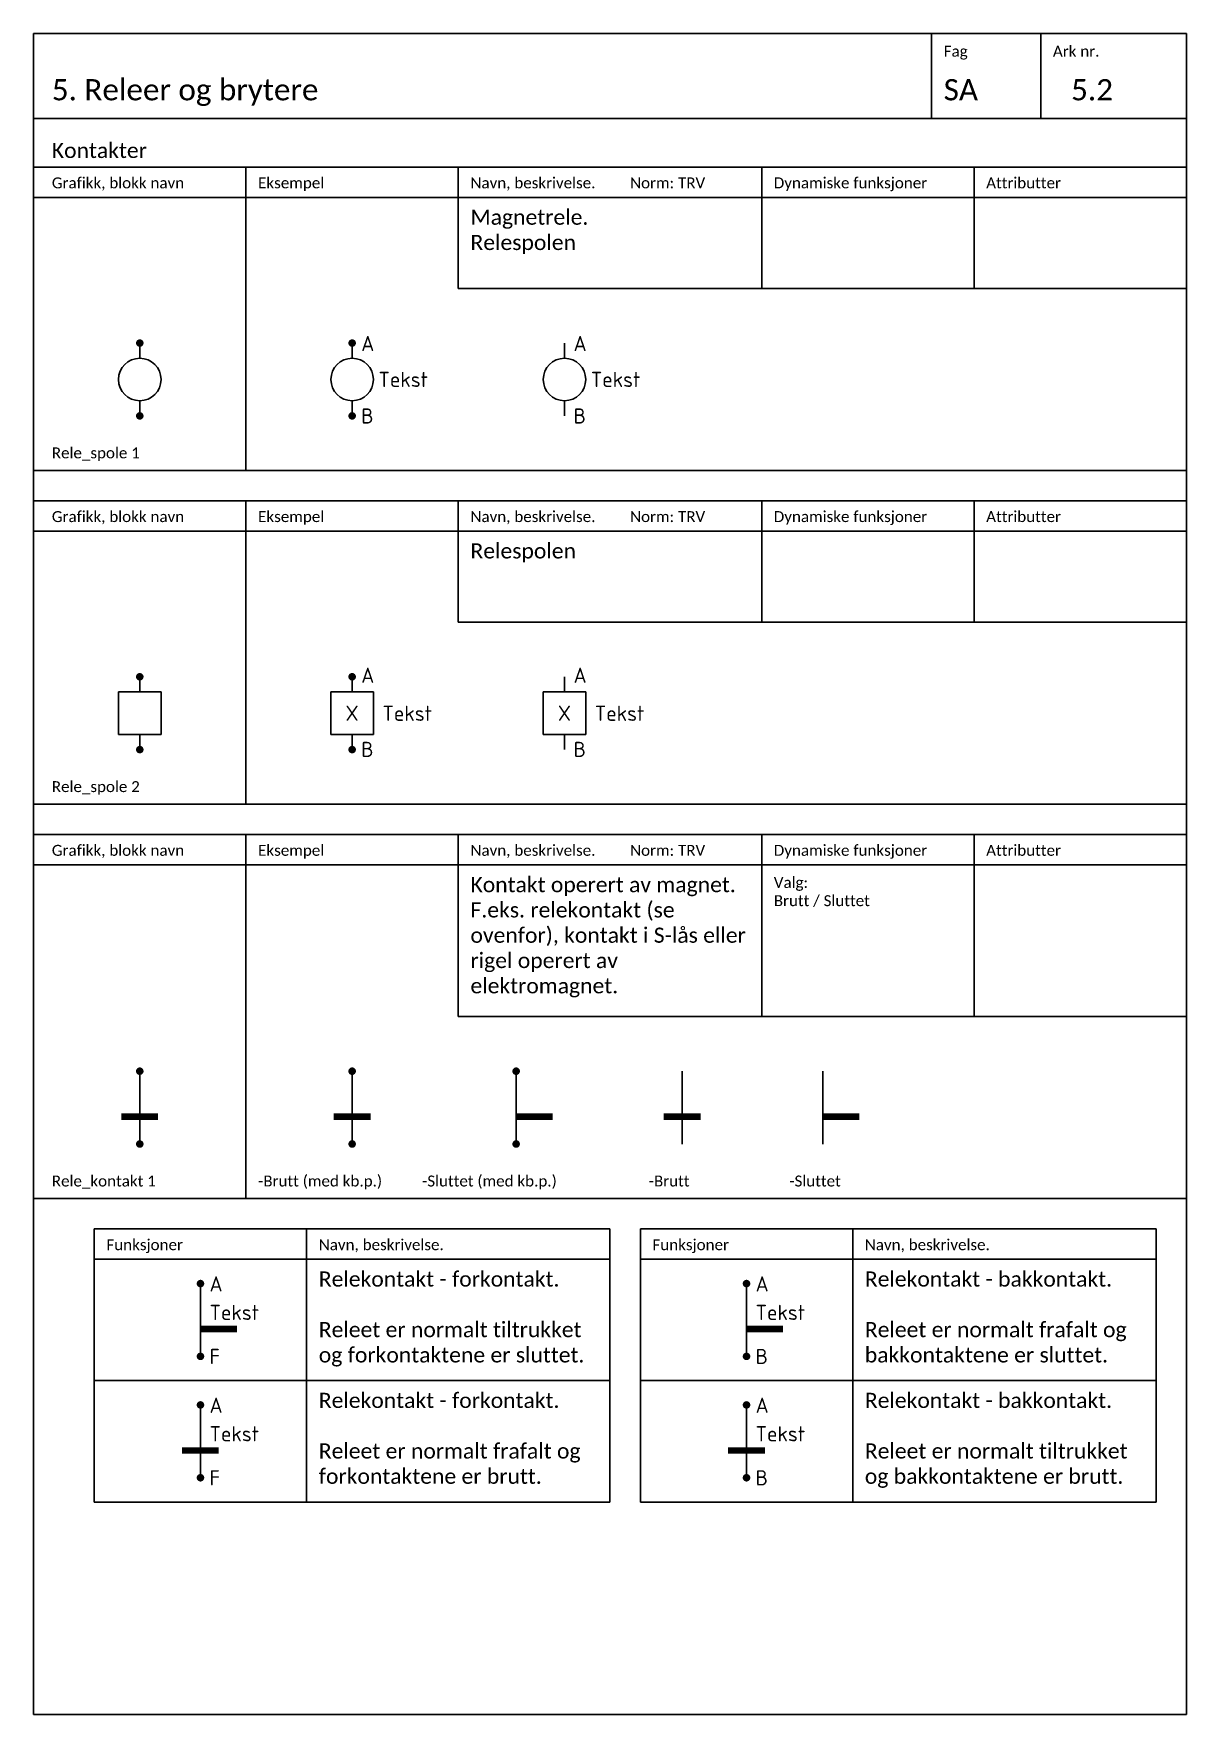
# Paper-space layout 'Layout1' of a CAD drawing. Extents: x 0 to 190, y 0 to 277.
# The model-space entities are those that its viewports show. They can reach past a viewport. Long polylines and large blocks are cut down to what shows.
import ezdxf
from ezdxf.enums import TextEntityAlignment as Align

# ---------------------------------------------------------------- set-up
doc = ezdxf.new("R2010")
doc.units = 0
for name, color, linetype in [('KOMP-TEKST25', 2, 'Continuous'), ('KOMPONENTER', 2, 'Continuous'), ('RAMME', 5, 'Continuous'), ('RAMME SYMBOLER', 4, 'Continuous'), ('RAMME TEKST', 7, 'Continuous'), ('Sig-komponenter', 2, 'Continuous')]:
    doc.layers.add(name, color=color, linetype=linetype)
doc.styles.add('Calibri', font='calibri.ttf')
doc.styles.add('ISO25', font='iso3098.shx', dxfattribs={"height": 2.5})

# ---------------------------------------------------------------- blocks, each defined once
blk = doc.blocks.new('*U160')
at = {"layer": 'KOMPONENTER', "color": 0, "linetype": 'ByBlock', "lineweight": -2, "const_width": 0.625}
for points in [[(-0.31, 0, 1), (0.31, 0, 1)], [(-0.31, -12, 1), (0.31, -12, 1)]]:
    blk.add_lwpolyline(points, format="xyb", close=True, dxfattribs=at)
at = {"layer": 'KOMPONENTER', "color": 0, "linetype": 'ByBlock', "lineweight": -2}
for points in [[(0, -2.5), (0, 0)], [(0, -9.5), (0, -12)]]:
    blk.add_lwpolyline(points, dxfattribs=at)
blk.add_lwpolyline([(3.5, -6, 1), (-3.5, -6, 1), (3.5, -6, 1)], format="xyb", dxfattribs=at)
at = {"layer": 'Sig-komponenter', "linetype": 'ByBlock', "lineweight": -2, "style": 'ISO25'}
for tag, p in [('TILKOPL1', (1.5, -1.31)), ('TEKST', (4.34, -7.24)), ('TILKOPL2', (1.5, -13.26))]:
    blk.add_attdef(tag, p, '', height=2.5, dxfattribs=at)
blk = doc.blocks.new('*U159')
at = {"layer": 'KOMPONENTER', "color": 0, "linetype": 'ByBlock', "lineweight": -2}
for points in [[(0, -2.5), (0, 0)], [(0, -9.5), (0, -12)]]:
    blk.add_lwpolyline(points, dxfattribs=at)
blk.add_lwpolyline([(3.5, -6, 1), (-3.5, -6, 1), (3.5, -6, 1)], format="xyb", dxfattribs=at)
at = {"layer": 'Sig-komponenter', "linetype": 'ByBlock', "lineweight": -2, "style": 'ISO25'}
for tag, p in [('TILKOPL1', (1.5, -1.31)), ('TEKST', (4.34, -7.24)), ('TILKOPL2', (1.5, -13.26))]:
    blk.add_attdef(tag, p, '', height=2.5, dxfattribs=at)
blk = doc.blocks.new('*U162')
at = {"layer": 'KOMPONENTER', "color": 0, "linetype": 'ByBlock', "lineweight": -2}
for p, q in [((0, -2.5), (0, 0)), ((-3.5, -9.5), (-3.5, -2.5)), ((-3.5, -2.5), (0, -2.5)), ((0, -2.5), (3.5, -2.5)), ((3.5, -2.5), (3.5, -9.5)), ((3.5, -9.5), (-3.5, -9.5)), ((0, -12), (0, -9.5))]:
    blk.add_line(p, q, dxfattribs=at)
at = {"layer": 'KOMPONENTER', "color": 0, "linetype": 'ByBlock', "lineweight": -2, "const_width": 0.625}
for points in [[(-0.31, 0, 1), (0.31, 0, 1)], [(-0.31, -12, 1), (0.31, -12, 1)]]:
    blk.add_lwpolyline(points, format="xyb", close=True, dxfattribs=at)
at = {"layer": 'KOMP-TEKST25', "linetype": 'ByBlock', "lineweight": -2, "style": 'ISO25'}
for tag, p in [('TILKOPL1', (1.5, -1)), ('T2', (5, -7.27)), ('TILKOPL2', (1.5, -13.21))]:
    blk.add_attdef(tag, p, '', height=2.5, dxfattribs=at)
blk.add_attdef('T1', text='', height=2.5, dxfattribs=at).set_placement((-0.01, -7.25), align=Align.CENTER)
blk = doc.blocks.new('*U161')
at = {"layer": 'KOMPONENTER', "color": 0, "linetype": 'ByBlock', "lineweight": -2}
for p, q in [((0, -2.5), (0, 0)), ((-3.5, -9.5), (-3.5, -2.5)), ((-3.5, -2.5), (0, -2.5)), ((0, -2.5), (3.5, -2.5)), ((3.5, -2.5), (3.5, -9.5)), ((3.5, -9.5), (-3.5, -9.5)), ((0, -12), (0, -9.5))]:
    blk.add_line(p, q, dxfattribs=at)
at = {"layer": 'KOMP-TEKST25', "linetype": 'ByBlock', "lineweight": -2, "style": 'ISO25'}
for tag, p in [('TILKOPL1', (1.5, -1)), ('T2', (5, -7.27)), ('TILKOPL2', (1.5, -13.21))]:
    blk.add_attdef(tag, p, '', height=2.5, dxfattribs=at)
blk.add_attdef('T1', text='', height=2.5, dxfattribs=at).set_placement((-0.01, -7.25), align=Align.CENTER)
blk = doc.blocks.new('*U155')
at = {"layer": 'KOMPONENTER', "color": 0, "linetype": 'ByBlock'}
blk.add_line((0, 0), (0, -12), dxfattribs=at)
at = {"layer": 'KOMPONENTER', "color": 0}
for p, q in [((3, -7.1), (-3, -7.1)), ((3, -7.3), (-3, -7.3)), ((3, -7.5), (-3, -7.5)), ((3, -7.7), (-3, -7.7)), ((3, -7.9), (-3, -7.9))]:
    blk.add_line(p, q, dxfattribs=at)
at = {"layer": 'KOMPONENTER', "color": 0, "linetype": 'ByBlock', "const_width": 0.625}
for points in [[(-0.31, 0, 1), (0.31, 0, 1)], [(-0.31, -12, 1), (0.31, -12, 1)]]:
    blk.add_lwpolyline(points, format="xyb", close=True, dxfattribs=at)
at = {"layer": 'KOMPONENTER', "color": 0, "linetype": 'ByBlock', "const_width": 1}
blk.add_lwpolyline([(-3, -7.5), (3, -7.5)], dxfattribs=at)
at = {"layer": 'KOMP-TEKST25', "style": 'ISO25'}
for tag, p in [('TILKOPL1', (1.5, -1.31)), ('TEKST', (1.5, -6)), ('TILKOPL2', (1.5, -13.26))]:
    blk.add_attdef(tag, p, '', height=2.5, dxfattribs=at)
blk = doc.blocks.new('*U156')
at = {"layer": 'KOMPONENTER', "color": 0, "linetype": 'ByBlock'}
blk.add_line((0, 0), (0, -12), dxfattribs=at)
at = {"layer": 'KOMPONENTER', "color": 0}
for p, q in [((6, -7.1), (0, -7.1)), ((6, -7.3), (0, -7.3)), ((6, -7.5), (0, -7.5)), ((6, -7.7), (0, -7.7)), ((6, -7.9), (0, -7.9))]:
    blk.add_line(p, q, dxfattribs=at)
at = {"layer": 'KOMPONENTER', "color": 0, "linetype": 'ByBlock', "const_width": 0.625}
for points in [[(-0.31, 0, 1), (0.31, 0, 1)], [(-0.31, -12, 1), (0.31, -12, 1)]]:
    blk.add_lwpolyline(points, format="xyb", close=True, dxfattribs=at)
at = {"layer": 'KOMPONENTER', "color": 0, "linetype": 'ByBlock', "const_width": 1}
blk.add_lwpolyline([(0, -7.5), (6, -7.5)], dxfattribs=at)
at = {"layer": 'KOMP-TEKST25', "style": 'ISO25'}
for tag, p in [('TILKOPL1', (1.5, -1.31)), ('TEKST', (1.5, -6)), ('TILKOPL2', (1.5, -13.26))]:
    blk.add_attdef(tag, p, '', height=2.5, dxfattribs=at)
blk = doc.blocks.new('*U157')
at = {"layer": 'KOMPONENTER', "color": 0, "linetype": 'ByBlock'}
blk.add_line((0, 0), (0, -12), dxfattribs=at)
at = {"layer": 'KOMPONENTER', "color": 0}
for p, q in [((3, -7.1), (-3, -7.1)), ((3, -7.3), (-3, -7.3)), ((3, -7.5), (-3, -7.5)), ((3, -7.7), (-3, -7.7)), ((3, -7.9), (-3, -7.9))]:
    blk.add_line(p, q, dxfattribs=at)
at = {"layer": 'KOMPONENTER', "color": 0, "linetype": 'ByBlock', "const_width": 1}
blk.add_lwpolyline([(-3, -7.5), (3, -7.5)], dxfattribs=at)
at = {"layer": 'KOMP-TEKST25', "style": 'ISO25'}
for tag, p in [('TILKOPL1', (1.5, -1.31)), ('TEKST', (1.5, -6)), ('TILKOPL2', (1.5, -13.26))]:
    blk.add_attdef(tag, p, '', height=2.5, dxfattribs=at)
blk = doc.blocks.new('*U158')
at = {"layer": 'KOMPONENTER', "color": 0, "linetype": 'ByBlock'}
blk.add_line((0, 0), (0, -12), dxfattribs=at)
at = {"layer": 'KOMPONENTER', "color": 0}
for p, q in [((6, -7.1), (0, -7.1)), ((6, -7.3), (0, -7.3)), ((6, -7.5), (0, -7.5)), ((6, -7.7), (0, -7.7)), ((6, -7.9), (0, -7.9))]:
    blk.add_line(p, q, dxfattribs=at)
at = {"layer": 'KOMPONENTER', "color": 0, "linetype": 'ByBlock', "const_width": 1}
blk.add_lwpolyline([(0, -7.5), (6, -7.5)], dxfattribs=at)
at = {"layer": 'KOMP-TEKST25', "style": 'ISO25'}
for tag, p in [('TILKOPL1', (1.5, -1.31)), ('TEKST', (1.5, -6)), ('TILKOPL2', (1.5, -13.26))]:
    blk.add_attdef(tag, p, '', height=2.5, dxfattribs=at)

msp = doc.modelspace()

# ---------------------------------------------------------------- linework, layer by layer
at = {"layer": 'RAMME'}
msp.add_lwpolyline([(400, -951), (210, -951), (210, -1228), (400, -1228)], close=True, dxfattribs=at)
msp.add_lwpolyline([(210, -965), (400, -965)], dxfattribs=at)
at = {"layer": 'RAMME SYMBOLER'}
for p, q in [((358, -965), (358, -951)), ((376, -965), (376, -951)), ((210, -973), (400, -973)), ((245, -973), (245, -1023)), ((280, -973), (280, -993)), ((330, -973), (330, -993)), ((365, -973), (365, -993)), ((210, -978), (400, -978)), ((280, -993), (400, -993)), ((210, -1023), (400, -1023)), ((210, -1028), (400, -1028)), ((245, -1028), (245, -1078)), ((280, -1028), (280, -1048)), ((330, -1028), (330, -1048)), ((365, -1028), (365, -1048)), ((210, -1033), (400, -1033)), ((280, -1048), (400, -1048)), ((210, -1078), (400, -1078)), ((210, -1083), (400, -1083)), ((245, -1083), (245, -1143)), ((280, -1083), (280, -1113)), ((330, -1083), (330, -1113)), ((365, -1083), (365, -1113)), ((210, -1088), (400, -1088)), ((280, -1113), (400, -1113)), ((210, -1143), (400, -1143)), ((220, -1148), (305, -1148)), ((220, -1148), (220, -1193)), ((255, -1148), (255, -1193)), ((305, -1148), (305, -1193)), ((310, -1148), (395, -1148)), ((310, -1148), (310, -1193)), ((345, -1148), (345, -1193)), ((395, -1148), (395, -1193)), ((220, -1153), (305, -1153)), ((310, -1153), (395, -1153)), ((220, -1173), (305, -1173)), ((310, -1173), (395, -1173)), ((220, -1193), (305, -1193)), ((310, -1193), (395, -1193))]:
    msp.add_line(p, q, dxfattribs=at)

# ---------------------------------------------------------------- block references
at = {"layer": 'Sig-komponenter'}
for name, p in [('*U160', (227.5, -1002)), ('*U162', (227.5, -1057))]:
    msp.add_blockref(name, p, dxfattribs=at)
for name, p, values in [('*U160', (262.5, -1002), {'TILKOPL1': 'A', 'TILKOPL2': 'B', 'TEKST': 'Tekst'}), ('*U159', (297.5, -1002), {'TILKOPL1': 'A', 'TILKOPL2': 'B', 'TEKST': 'Tekst'}), ('*U162', (262.5, -1057), {'TILKOPL1': 'A', 'TILKOPL2': 'B', 'T1': 'X', 'T2': 'Tekst'}), ('*U161', (297.5, -1057), {'TILKOPL1': 'A', 'TILKOPL2': 'B', 'T1': 'X', 'T2': 'Tekst'})]:
    msp.add_blockref(name, p, dxfattribs=at).add_auto_attribs(values)
at = {"layer": 'Sig-komponenter', "linetype": 'ByBlock', "lineweight": -2}
for name, p in [('*U155', (227.5, -1122)), ('*U155', (262.5, -1122)), ('*U156', (289.53, -1122)), ('*U157', (316.89, -1122)), ('*U158', (340.06, -1122))]:
    msp.add_blockref(name, p, dxfattribs=at)
for name, p, values in [('*U156', (237.5, -1157), {'TILKOPL1': 'A', 'TILKOPL2': 'F', 'TEKST': 'Tekst'}), ('*U156', (327.5, -1157), {'TILKOPL1': 'A', 'TILKOPL2': 'B', 'TEKST': 'Tekst'}), ('*U155', (237.5, -1177), {'TILKOPL1': 'A', 'TILKOPL2': 'F', 'TEKST': 'Tekst'}), ('*U155', (327.5, -1177), {'TILKOPL1': 'A', 'TILKOPL2': 'B', 'TEKST': 'Tekst'})]:
    msp.add_blockref(name, p, dxfattribs=at).add_auto_attribs(values)

# ---------------------------------------------------------------- texts
at = {"layer": 'RAMME TEKST', "linetype": 'ByBlock', "style": 'Calibri'}
for s, height, p in [('Ark nr.', 1.8, (378, -954.8)), ('Fag', 1.8, (360, -954.8)), ('5. Releer og brytere', 3.5, (213, -962)), ('SA', 3.5, (360, -962)), ('5.2', 3.5, (381, -962)), ('Kontakter', 2.5, (213, -971.5)), ('Grafikk, blokk navn', 1.8, (213, -976.5)), ('Eksempel', 1.8, (247, -976.5)), ('Navn, beskrivelse.         Norm: TRV', 1.8, (282, -976.5)), ('Dynamiske funksjoner', 1.8, (332, -976.5)), ('Attributter', 1.8, (367, -976.5)), ('Rele_spole 1', 1.8, (213, -1021)), ('Grafikk, blokk navn', 1.8, (213, -1031.5)), ('Eksempel', 1.8, (247, -1031.5)), ('Navn, beskrivelse.         Norm: TRV', 1.8, (282, -1031.5)), ('Dynamiske funksjoner', 1.8, (332, -1031.5)), ('Attributter', 1.8, (367, -1031.5)), ('Rele_spole 2', 1.8, (213, -1076)), ('Grafikk, blokk navn', 1.8, (213, -1086.5)), ('Eksempel', 1.8, (247, -1086.5)), ('Navn, beskrivelse.         Norm: TRV', 1.8, (282, -1086.5)), ('Dynamiske funksjoner', 1.8, (332, -1086.5)), ('Attributter', 1.8, (367, -1086.5)), ('Rele_kontakt 1', 1.8, (213, -1141)), ('-Brutt (med kb.p.)', 1.8, (247, -1141)), ('-Sluttet (med kb.p.)', 1.8, (274.03, -1141)), ('-Brutt', 1.8, (311.39, -1141)), ('-Sluttet', 1.8, (334.56, -1141)), ('Funksjoner', 1.8, (222, -1151.5)), ('Navn, beskrivelse.', 1.8, (257, -1151.5)), ('Funksjoner', 1.8, (312, -1151.5)), ('Navn, beskrivelse.', 1.8, (347, -1151.5))]:
    msp.add_text(s, height=height, dxfattribs=at).set_placement(p)
at = {"layer": 'RAMME TEKST', "linetype": 'ByBlock', "attachment_point": 1, "style": 'Calibri'}
for s, insert, char_height, width in [('Magnetrele.\\PRelespolen', (282, -980), 2.5, 46), ('Relespolen', (282, -1035), 2.5, 46), ('Kontakt operert av magnet. F.eks. relekontakt (se ovenfor), kontakt i S-lås eller rigel operert av elektromagnet.', (282, -1090), 2.5, 46), ('Valg:\\PBrutt / Sluttet', (332, -1090), 1.8, 33), ('Relekontakt - forkontakt.\\P\\PReleet er normalt tiltrukket og forkontaktene er sluttet.', (257, -1155), 2.5, 46), ('Relekontakt - bakkontakt.\\P\\PReleet er normalt frafalt og bakkontaktene er sluttet.', (347, -1155), 2.5, 46), ('Relekontakt - forkontakt.\\P\\PReleet er normalt frafalt og forkontaktene er brutt.', (257, -1175), 2.5, 46), ('Relekontakt - bakkontakt.\\P\\PReleet er normalt tiltrukket og bakkontaktene er brutt.', (347, -1175), 2.5, 46)]:
    msp.add_mtext(s, dxfattribs=dict(at, insert=insert, char_height=char_height, width=width))

psp = doc.layouts.get("Layout1")

# ---------------------------------------------------------------- linework, layer by layer
at = {"layer": 'RAMME'}
psp.add_lwpolyline([(190, 0), (0, 0), (0, 277), (190, 277)], close=True, dxfattribs=at)

# ---------------------------------------------------------------- viewports
at = {"layer": 'Sig-komponenter'}
vp = psp.add_viewport(center=(95, 138.5), size=(190, 277), view_center_point=(305, -1089.5), view_height=277, dxfattribs=at)
vp.dxf.flags = 0x10000  # cut along an outline
vp.dxf.clipping_boundary_handle = psp.add_lwpolyline([(190, 0), (0, 0), (0, 277), (190, 277)], format="xyb", close=True, dxfattribs={"invisible": 1}).dxf.handle

doc.saveas('drawing.dxf')
